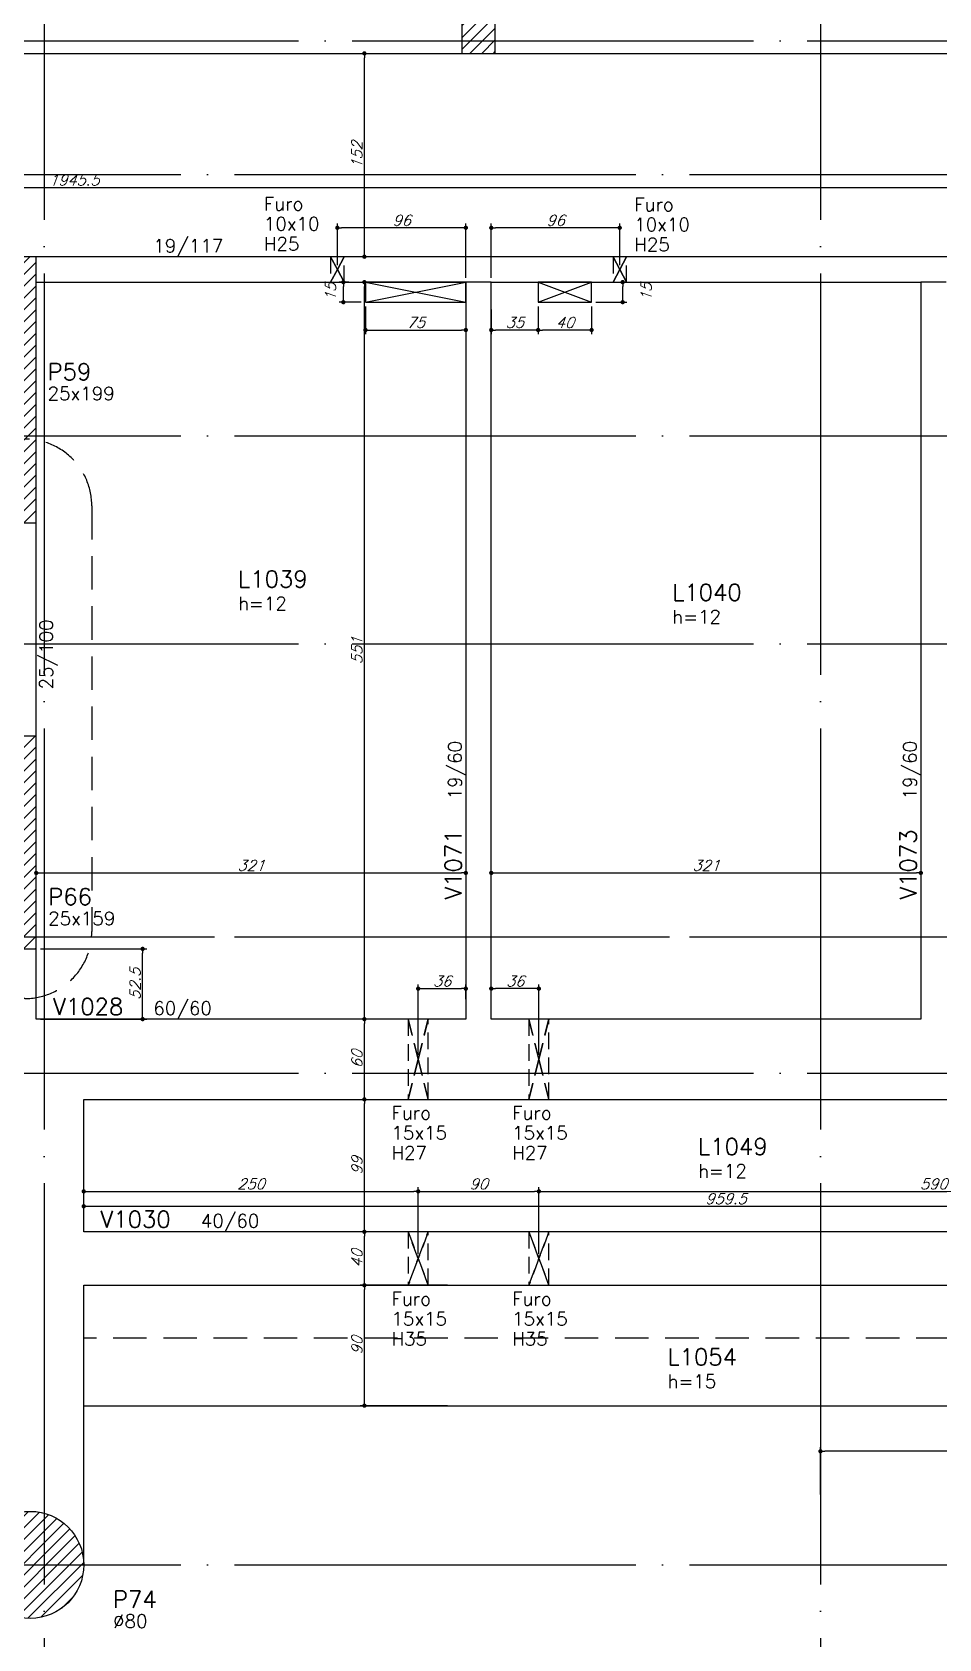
# Model space of a CAD drawing. Extents: x -4723 to 4922, y -2048 to 2452.
# Drawn here: x 2236 to 2914, y -540 to 661 of the extents above; entities that cross this region are included whole.
import ezdxf
from ezdxf.enums import TextEntityAlignment as Align

# ---------------------------------------------------------------- set-up
doc = ezdxf.new("R2010")
doc.units = 0
doc.header["$LTSCALE"] = 50
doc.header["$MEASUREMENT"] = 0
for name, pattern in [('DASHED', [0.75, 0.5, -0.25]), ('EIXO', [6.8, 6, -0.4, 0, -0.4]), ('HIDDEN', [0.375, 0.25, -0.125])]:
    doc.linetypes.add(name, pattern=pattern)
doc.layers.get('0').update_dxf_attribs({"linetype": 'CONTINUOUS'})
doc.layers.get('DEFPOINTS').update_dxf_attribs({"linetype": 'CONTINUOUS'})
for name, color, linetype in [('F-AUX-RED', 1, 'CONTINUOUS'), ('F-COTAS', 106, 'CONTINUOUS'), ('F-COTAS-FUROS', 50, 'CONTINUOUS'), ('F-EIXO', 12, 'EIXO'), ('F-FURO-PAREDE', 2, 'HIDDEN'), ('F-FURO-PAREDE-TEXTOS', 2, 'CONTINUOUS'), ('F-LAJES', 3, 'CONTINUOUS'), ('F-LAJES-DIM', 2, 'CONTINUOUS'), ('F-LAJES-NOME', 4, 'CONTINUOUS'), ('F-PILARES-DIM', 172, 'CONTINUOUS'), ('F-PILARES-HACH', 174, 'CONTINUOUS'), ('F-PILARES-NOME', 170, 'CONTINUOUS'), ('F-PILARES-S', 170, 'CONTINUOUS'), ('F-PILARES-V', 170, 'CONTINUOUS'), ('F-TEXTO', 6, 'CONTINUOUS'), ('F-VIGAS', 3, 'CONTINUOUS'), ('F-VIGAS-DIM', 2, 'CONTINUOUS'), ('F-VIGAS-NOME', 4, 'CONTINUOUS'), ('F-VÃO', 1, 'CONTINUOUS')]:
    doc.layers.add(name, color=color, linetype=linetype)
doc.styles.add('CP-TEXT-INCL', font='simplex.shx', dxfattribs={"oblique": 20})
doc.styles.add('MCP', font='simplex.shx')
doc.styles.add('ROMANS', font='simplex.shx')
doc.dimstyles.new('CP-COTAS-50', dxfattribs={"dimscale": 0.64, "dimtxt": 12.5, "dimasz": 5, "dimexe": 5, "dimexo": 5, "dimgap": 2.5, "dimtad": 1, "dimdec": 1, "dimdsep": 46, "dimtxsty": 'CP-TEXT-INCL', "dimblk1": 'DOT', "dimblk2": 'DOT', "dimsah": 1, "dimcen": 9, "dimclrd": 256, "dimclre": 256, "dimclrt": 256, "dimadec": 0, "dimazin": 0, "dimtfac": 1, "dimtdec": 1, "dimtmove": 2, "dimatfit": 3, "dimldrblk": 'DOT', "dimfxl": 0, "dimtolj": 1, "dimarcsym": 0})

# ---------------------------------------------------------------- blocks, each defined once
blk = doc.blocks.new('*U47')
at = {"layer": 'F-EIXO'}
blk.add_line((0, 0), (7197, 0), dxfattribs=at)
at = {"layer": 'F-TEXTO', "style": 'ROMANS'}
blk.add_attdef('EIXO', text='', height=17.5, dxfattribs=at).set_placement((-28.2072, 0), align=Align.MIDDLE_CENTER)
blk = doc.blocks.new('*U48')
at = {"layer": 'F-EIXO'}
blk.add_line((0, 0), (7285, 0), dxfattribs=at)
at = {"layer": 'F-TEXTO', "style": 'ROMANS'}
blk.add_attdef('EIXO', text='', height=17.5, dxfattribs=at).set_placement((-28.2072, 0), align=Align.MIDDLE_CENTER)
blk = doc.blocks.new('*U52')
at = {"layer": 'F-EIXO'}
blk.add_line((0, 0), (0, -2655), dxfattribs=at)
at = {"layer": 'F-TEXTO', "style": 'ROMANS'}
blk.add_attdef('EIXO', text='', height=17.5, rotation=360, dxfattribs=at).set_placement((0, 28.2), align=Align.MIDDLE_CENTER)
blk = doc.blocks.new('*U49')
at = {"layer": 'F-EIXO'}
blk.add_line((0, 0), (7285, 0), dxfattribs=at)
at = {"layer": 'F-TEXTO', "style": 'ROMANS'}
blk.add_attdef('EIXO', text='', height=17.5, dxfattribs=at).set_placement((-28.2072, 0), align=Align.MIDDLE_CENTER)
blk = doc.blocks.new('*U50')
at = {"layer": 'F-EIXO'}
blk.add_line((0, 0), (7197, 0), dxfattribs=at)
at = {"layer": 'F-TEXTO', "style": 'ROMANS'}
blk.add_attdef('EIXO', text='', height=17.5, dxfattribs=at).set_placement((-28.2072, 0), align=Align.MIDDLE_CENTER)
blk = doc.blocks.new('*U34')
at = {"layer": 'F-EIXO'}
blk.add_line((0, 0), (7285, 0), dxfattribs=at)
at = {"layer": 'F-TEXTO', "style": 'ROMANS'}
blk.add_attdef('EIXO', text='', height=17.5, dxfattribs=at).set_placement((-28.2072, 0), align=Align.MIDDLE_CENTER)
blk = doc.blocks.new('*U36')
at = {"layer": 'F-EIXO'}
blk.add_line((0, 0), (7285, 0), dxfattribs=at)
at = {"layer": 'F-TEXTO', "style": 'ROMANS'}
blk.add_attdef('EIXO', text='', height=17.5, dxfattribs=at).set_placement((-28.2072, 0), align=Align.MIDDLE_CENTER)
blk = doc.blocks.new('*U27')
at = {"layer": 'F-EIXO'}
blk.add_line((0, 0), (7285, 0), dxfattribs=at)
at = {"layer": 'F-TEXTO', "style": 'ROMANS'}
blk.add_attdef('EIXO', text='', height=17.5, dxfattribs=at).set_placement((-28.2072, 0), align=Align.MIDDLE_CENTER)
blk = doc.blocks.new('*U41')
at = {"layer": 'F-EIXO'}
blk.add_line((0, 0), (0, -2655), dxfattribs=at)
at = {"layer": 'F-TEXTO', "style": 'ROMANS'}
blk.add_attdef('EIXO', text='', height=17.5, rotation=360, dxfattribs=at).set_placement((0, 28.2), align=Align.MIDDLE_CENTER)
blk = doc.blocks.new('*U38')
at = {"layer": 'F-EIXO'}
blk.add_line((0, 0), (7197, 0), dxfattribs=at)
at = {"layer": 'F-TEXTO', "style": 'ROMANS'}
blk.add_attdef('EIXO', text='', height=17.5, dxfattribs=at).set_placement((-28.2072, 0), align=Align.MIDDLE_CENTER)
blk = doc.blocks.new('_DOT')
at = {"color": 0, "linetype": 'ByBlock'}
blk.add_line((-0.5, 0), (-1, 0), dxfattribs=at)
at = {"color": 0, "linetype": 'ByBlock', "const_width": 0.5}
blk.add_lwpolyline([(-0.25, 0, 1), (0.25, 0, 1)], format="xyb", close=True, dxfattribs=at)
blk = doc.blocks.new('*D119')
at = {"layer": 'DEFPOINTS', "color": 0, "linetype": 'Continuous', "transparency": 16777216}
for p in [(2825.5, -399.6), (2825.5, -435.2), (3250, -435.2)]:
    blk.add_point(p, dxfattribs=at)
at = {"layer": 'F-COTAS', "linetype": 'Continuous', "lineweight": -2, "transparency": 16777216}
for p, q in [((2825.5, -432), (2825.5, -396.4)), ((3246.8, -399.6), (2828.7, -399.6)), ((3250, -432), (3250, -396.4))]:
    blk.add_line(p, q, dxfattribs=at)
at = {"layer": 'F-COTAS', "linetype": 'Continuous', "lineweight": -2, "transparency": 16777216, "xscale": 3.2, "yscale": 3.2, "zscale": 3.2, "rotation": 180}
blk.add_blockref('_DOT', (2825.5, -399.6), dxfattribs=at)
at = {"layer": 'F-COTAS', "linetype": 'Continuous', "lineweight": -2, "transparency": 16777216, "xscale": 3.2, "yscale": 3.2, "zscale": 3.2}
blk.add_blockref('_DOT', (3250, -399.6), dxfattribs=at)
at = {"layer": 'F-COTAS', "linetype": 'Continuous', "transparency": 16777216, "insert": (3037.7, -394), "char_height": 8, "attachment_point": 5, "style": 'CP-TEXT-INCL'}
blk.add_mtext('\\A1;424.5', dxfattribs=at)
blk = doc.blocks.new('*D194')
at = {"layer": 'DEFPOINTS', "color": 0, "linetype": 'Continuous', "transparency": 16777216}
for p in [(2484.7, -235.5), (2484.7, -235.5), (2484.7, -275.5)]:
    blk.add_point(p, dxfattribs=at)
at = {"layer": 'F-COTAS', "linetype": 'Continuous', "lineweight": -2, "transparency": 16777216}
blk.add_line((2484.7, -272.3), (2484.7, -238.7), dxfattribs=at)
at = {"layer": 'F-COTAS', "linetype": 'Continuous', "lineweight": -2, "transparency": 16777216, "xscale": 3.2, "yscale": 3.2, "zscale": 3.2}
for p, rotation in [((2484.7, -235.5), 90), ((2484.7, -275.5), 270)]:
    blk.add_blockref('_DOT', p, dxfattribs=dict(at, rotation=rotation))
at = {"layer": 'F-COTAS', "linetype": 'Continuous', "transparency": 16777216, "insert": (2479.1, -255.5), "char_height": 8, "attachment_point": 5, "rotation": 90, "style": 'CP-TEXT-INCL'}
blk.add_mtext('\\A1;40', dxfattribs=at)
blk = doc.blocks.new('*D195')
at = {"layer": 'DEFPOINTS', "color": 0, "linetype": 'Continuous', "transparency": 16777216}
for p in [(2484.7, -136.5), (2484.7, -136.5), (2484.7, -235.5)]:
    blk.add_point(p, dxfattribs=at)
at = {"layer": 'F-COTAS', "linetype": 'Continuous', "lineweight": -2, "transparency": 16777216}
blk.add_line((2484.7, -232.3), (2484.7, -139.7), dxfattribs=at)
at = {"layer": 'F-COTAS', "linetype": 'Continuous', "lineweight": -2, "transparency": 16777216, "xscale": 3.2, "yscale": 3.2, "zscale": 3.2}
for p, rotation in [((2484.7, -136.5), 90), ((2484.7, -235.5), 270)]:
    blk.add_blockref('_DOT', p, dxfattribs=dict(at, rotation=rotation))
at = {"layer": 'F-COTAS', "linetype": 'Continuous', "transparency": 16777216, "insert": (2479.1, -186), "char_height": 8, "attachment_point": 5, "rotation": 90, "style": 'CP-TEXT-INCL'}
blk.add_mtext('\\A1;99', dxfattribs=at)
blk = doc.blocks.new('*D196')
at = {"layer": 'DEFPOINTS', "color": 0, "linetype": 'Continuous', "transparency": 16777216}
for p in [(2484.7, -76.5), (2484.7, -76.5), (2484.7, -136.5)]:
    blk.add_point(p, dxfattribs=at)
at = {"layer": 'F-COTAS', "linetype": 'Continuous', "lineweight": -2, "transparency": 16777216}
blk.add_line((2484.7, -133.3), (2484.7, -79.7), dxfattribs=at)
at = {"layer": 'F-COTAS', "linetype": 'Continuous', "lineweight": -2, "transparency": 16777216, "xscale": 3.2, "yscale": 3.2, "zscale": 3.2}
for p, rotation in [((2484.7, -76.5), 90), ((2484.7, -136.5), 270)]:
    blk.add_blockref('_DOT', p, dxfattribs=dict(at, rotation=rotation))
at = {"layer": 'F-COTAS', "linetype": 'Continuous', "transparency": 16777216, "insert": (2479.1, -106.5), "char_height": 8, "attachment_point": 5, "rotation": 90, "style": 'CP-TEXT-INCL'}
blk.add_mtext('\\A1;60', dxfattribs=at)
blk = doc.blocks.new('*D197')
at = {"layer": 'DEFPOINTS', "color": 0, "linetype": 'Continuous', "transparency": 16777216}
for p in [(2484.7, 474.5), (2484.7, 474.5), (2484.7, -76.5)]:
    blk.add_point(p, dxfattribs=at)
at = {"layer": 'F-COTAS', "linetype": 'Continuous', "lineweight": -2, "transparency": 16777216}
blk.add_line((2484.7, -73.3), (2484.7, 471.3), dxfattribs=at)
at = {"layer": 'F-COTAS', "linetype": 'Continuous', "lineweight": -2, "transparency": 16777216, "xscale": 3.2, "yscale": 3.2, "zscale": 3.2}
for p, rotation in [((2484.7, 474.5), 90), ((2484.7, -76.5), 270)]:
    blk.add_blockref('_DOT', p, dxfattribs=dict(at, rotation=rotation))
at = {"layer": 'F-COTAS', "linetype": 'Continuous', "transparency": 16777216, "insert": (2479.1, 199), "char_height": 8, "attachment_point": 5, "rotation": 90, "style": 'CP-TEXT-INCL'}
blk.add_mtext('\\A1;551', dxfattribs=at)
blk = doc.blocks.new('*D198')
at = {"layer": 'DEFPOINTS', "color": 0, "linetype": 'Continuous', "transparency": 16777216}
for p in [(2484.7, 645.5), (2484.7, 645.5), (2484.7, 493.5)]:
    blk.add_point(p, dxfattribs=at)
at = {"layer": 'F-COTAS', "linetype": 'Continuous', "lineweight": -2, "transparency": 16777216}
blk.add_line((2484.7, 496.7), (2484.7, 642.3), dxfattribs=at)
at = {"layer": 'F-COTAS', "linetype": 'Continuous', "lineweight": -2, "transparency": 16777216, "xscale": 3.2, "yscale": 3.2, "zscale": 3.2}
for p, rotation in [((2484.7, 645.5), 90), ((2484.7, 493.5), 270)]:
    blk.add_blockref('_DOT', p, dxfattribs=dict(at, rotation=rotation))
at = {"layer": 'F-COTAS', "linetype": 'Continuous', "transparency": 16777216, "insert": (2479.1, 569.5), "char_height": 8, "attachment_point": 5, "rotation": 90, "style": 'CP-TEXT-INCL'}
blk.add_mtext('\\A1;152', dxfattribs=at)
blk = doc.blocks.new('*D251')
at = {"layer": 'DEFPOINTS', "color": 0, "linetype": 'Continuous', "transparency": 16777216}
for p in [(1295, 545.2), (3240.5, 545.2), (3240.5, 545.2)]:
    blk.add_point(p, dxfattribs=at)
at = {"layer": 'F-COTAS', "linetype": 'Continuous', "lineweight": -2, "transparency": 16777216}
blk.add_line((1298.2, 545.2), (3237.3, 545.2), dxfattribs=at)
at = {"layer": 'F-COTAS', "linetype": 'Continuous', "lineweight": -2, "transparency": 16777216, "xscale": 3.2, "yscale": 3.2, "zscale": 3.2, "rotation": 180}
blk.add_blockref('_DOT', (1295, 545.2), dxfattribs=at)
at = {"layer": 'F-COTAS', "linetype": 'Continuous', "lineweight": -2, "transparency": 16777216, "xscale": 3.2, "yscale": 3.2, "zscale": 3.2}
blk.add_blockref('_DOT', (3240.5, 545.2), dxfattribs=at)
at = {"layer": 'F-COTAS', "linetype": 'Continuous', "transparency": 16777216, "insert": (2267.8, 550.8), "char_height": 8, "attachment_point": 5, "style": 'CP-TEXT-INCL'}
blk.add_mtext('\\A1;1945.5', dxfattribs=at)
blk = doc.blocks.new('*D254')
at = {"layer": 'DEFPOINTS', "color": 0, "linetype": 'Continuous', "transparency": 16777216}
for p in [(2239.5, 32.8), (2560.5, 32.8), (2560.5, 32.8)]:
    blk.add_point(p, dxfattribs=at)
at = {"layer": 'F-COTAS', "linetype": 'Continuous', "lineweight": -2, "transparency": 16777216}
blk.add_line((2242.7, 32.8), (2557.3, 32.8), dxfattribs=at)
at = {"layer": 'F-COTAS', "linetype": 'Continuous', "lineweight": -2, "transparency": 16777216, "xscale": 3.2, "yscale": 3.2, "zscale": 3.2, "rotation": 180}
blk.add_blockref('_DOT', (2239.5, 32.8), dxfattribs=at)
at = {"layer": 'F-COTAS', "linetype": 'Continuous', "lineweight": -2, "transparency": 16777216, "xscale": 3.2, "yscale": 3.2, "zscale": 3.2}
blk.add_blockref('_DOT', (2560.5, 32.8), dxfattribs=at)
at = {"layer": 'F-COTAS', "linetype": 'Continuous', "transparency": 16777216, "insert": (2400, 38.4), "char_height": 8, "attachment_point": 5, "style": 'CP-TEXT-INCL'}
blk.add_mtext('\\A1;321', dxfattribs=at)
blk = doc.blocks.new('*D255')
at = {"layer": 'DEFPOINTS', "color": 0, "linetype": 'Continuous', "transparency": 16777216}
for p in [(2579.5, 32.8), (2900.5, 32.8), (2900.5, 32.8)]:
    blk.add_point(p, dxfattribs=at)
at = {"layer": 'F-COTAS', "linetype": 'Continuous', "lineweight": -2, "transparency": 16777216}
blk.add_line((2582.7, 32.8), (2897.3, 32.8), dxfattribs=at)
at = {"layer": 'F-COTAS', "linetype": 'Continuous', "lineweight": -2, "transparency": 16777216, "xscale": 3.2, "yscale": 3.2, "zscale": 3.2, "rotation": 180}
blk.add_blockref('_DOT', (2579.5, 32.8), dxfattribs=at)
at = {"layer": 'F-COTAS', "linetype": 'Continuous', "lineweight": -2, "transparency": 16777216, "xscale": 3.2, "yscale": 3.2, "zscale": 3.2}
blk.add_blockref('_DOT', (2900.5, 32.8), dxfattribs=at)
at = {"layer": 'F-COTAS', "linetype": 'Continuous', "transparency": 16777216, "insert": (2740, 38.4), "char_height": 8, "attachment_point": 5, "style": 'CP-TEXT-INCL'}
blk.add_mtext('\\A1;321', dxfattribs=at)
blk = doc.blocks.new('*D257')
at = {"layer": 'DEFPOINTS', "color": 0, "linetype": 'Continuous', "transparency": 16777216}
for p in [(2275, -216.4), (3234.5, -216.4), (3234.5, -216.4)]:
    blk.add_point(p, dxfattribs=at)
at = {"layer": 'F-COTAS', "linetype": 'Continuous', "lineweight": -2, "transparency": 16777216}
blk.add_line((2278.2, -216.4), (3231.3, -216.4), dxfattribs=at)
at = {"layer": 'F-COTAS', "linetype": 'Continuous', "lineweight": -2, "transparency": 16777216, "xscale": 3.2, "yscale": 3.2, "zscale": 3.2, "rotation": 180}
blk.add_blockref('_DOT', (2275, -216.4), dxfattribs=at)
at = {"layer": 'F-COTAS', "linetype": 'Continuous', "lineweight": -2, "transparency": 16777216, "xscale": 3.2, "yscale": 3.2, "zscale": 3.2}
blk.add_blockref('_DOT', (3234.5, -216.4), dxfattribs=at)
at = {"layer": 'F-COTAS', "linetype": 'Continuous', "transparency": 16777216, "insert": (2754.8, -210.8), "char_height": 8, "attachment_point": 5, "style": 'CP-TEXT-INCL'}
blk.add_mtext('\\A1;959.5', dxfattribs=at)
blk = doc.blocks.new('*D287')
at = {"layer": 'DEFPOINTS', "color": 0, "linetype": 'Continuous', "transparency": 16777216}
for p in [(2484.7, -275.5), (2550.1, -275.5), (2550.1, -365.5)]:
    blk.add_point(p, dxfattribs=at)
at = {"layer": 'F-COTAS', "linetype": 'Continuous', "lineweight": -2, "transparency": 16777216}
for p, q in [((2546.9, -275.5), (2481.5, -275.5)), ((2484.7, -362.3), (2484.7, -278.7)), ((2546.9, -365.5), (2481.5, -365.5))]:
    blk.add_line(p, q, dxfattribs=at)
at = {"layer": 'F-COTAS', "linetype": 'Continuous', "lineweight": -2, "transparency": 16777216, "xscale": 3.2, "yscale": 3.2, "zscale": 3.2}
for p, rotation in [((2484.7, -275.5), 90), ((2484.7, -365.5), 270)]:
    blk.add_blockref('_DOT', p, dxfattribs=dict(at, rotation=rotation))
at = {"layer": 'F-COTAS', "linetype": 'Continuous', "transparency": 16777216, "insert": (2479.1, -320.5), "char_height": 8, "attachment_point": 5, "rotation": 90, "style": 'CP-TEXT-INCL'}
blk.add_mtext('\\A1;90', dxfattribs=at)
blk = doc.blocks.new('*D302')
at = {"layer": 'DEFPOINTS', "color": 0, "linetype": 'Continuous', "transparency": 16777216}
for p in [(2239.5, -24), (2319, -24), (2239.5, -76.5)]:
    blk.add_point(p, dxfattribs=at)
at = {"layer": 'F-COTAS', "linetype": 'Continuous', "lineweight": -2, "transparency": 16777216}
for p, q in [((2242.7, -24), (2322.2, -24)), ((2319, -73.3), (2319, -27.2)), ((2242.7, -76.5), (2322.2, -76.5))]:
    blk.add_line(p, q, dxfattribs=at)
at = {"layer": 'F-COTAS', "linetype": 'Continuous', "lineweight": -2, "transparency": 16777216, "xscale": 3.2, "yscale": 3.2, "zscale": 3.2}
for p, rotation in [((2319, -24), 90), ((2319, -76.5), 270)]:
    blk.add_blockref('_DOT', p, dxfattribs=dict(at, rotation=rotation))
at = {"layer": 'F-COTAS', "linetype": 'Continuous', "transparency": 16777216, "insert": (2313.4, -50.25), "char_height": 8, "attachment_point": 5, "rotation": 90, "style": 'CP-TEXT-INCL'}
blk.add_mtext('\\A1;52.5', dxfattribs=at)
blk = doc.blocks.new('*U323')
at = {"layer": 'F-VÃO'}
for p, q in [((0, 0), (40, 15)), ((0, 15), (40, 0))]:
    blk.add_line(p, q, dxfattribs=at)
at = {"layer": 'F-VÃO', "color": 3}
blk.add_lwpolyline([(0, 0), (40, 0), (40, 15), (0, 15)], close=True, dxfattribs=at)
blk = doc.blocks.new('*U326')
at = {"layer": 'F-VÃO'}
for p, q in [((0, 0), (75, 15)), ((0, 15), (75, 0))]:
    blk.add_line(p, q, dxfattribs=at)
at = {"layer": 'F-VÃO', "color": 3}
blk.add_lwpolyline([(0, 0), (75, 0), (75, 15), (0, 15)], close=True, dxfattribs=at)
blk = doc.blocks.new('*D433')
at = {"layer": 'DEFPOINTS', "color": 0, "linetype": 'Continuous', "transparency": 16777216}
for p in [(2614.5, 459.5), (2654.5, 459.5), (2614.5, 438.7)]:
    blk.add_point(p, dxfattribs=at)
at = {"layer": 'F-COTAS-FUROS', "linetype": 'Continuous', "lineweight": -2, "transparency": 16777216}
for p, q in [((2614.5, 456.3), (2614.5, 435.5)), ((2654.5, 456.3), (2654.5, 435.5)), ((2651.3, 438.7), (2617.7, 438.7))]:
    blk.add_line(p, q, dxfattribs=at)
at = {"layer": 'F-COTAS-FUROS', "linetype": 'Continuous', "lineweight": -2, "transparency": 16777216, "xscale": 3.2, "yscale": 3.2, "zscale": 3.2, "rotation": 180}
blk.add_blockref('_DOT', (2614.5, 438.7), dxfattribs=at)
at = {"layer": 'F-COTAS-FUROS', "linetype": 'Continuous', "lineweight": -2, "transparency": 16777216, "xscale": 3.2, "yscale": 3.2, "zscale": 3.2}
blk.add_blockref('_DOT', (2654.5, 438.7), dxfattribs=at)
at = {"layer": 'F-COTAS-FUROS', "linetype": 'Continuous', "transparency": 16777216, "insert": (2634.5, 444.3), "char_height": 8, "attachment_point": 5, "style": 'CP-TEXT-INCL'}
blk.add_mtext('\\A1;40', dxfattribs=at)
blk = doc.blocks.new('*D434')
at = {"layer": 'DEFPOINTS', "color": 0, "linetype": 'Continuous', "transparency": 16777216}
for p in [(2579.5, 457.2), (2614.5, 459.5), (2579.5, 438.7)]:
    blk.add_point(p, dxfattribs=at)
at = {"layer": 'F-COTAS-FUROS', "linetype": 'Continuous', "lineweight": -2, "transparency": 16777216}
for p, q in [((2579.5, 454), (2579.5, 435.5)), ((2614.5, 456.3), (2614.5, 435.5)), ((2611.3, 438.7), (2582.7, 438.7))]:
    blk.add_line(p, q, dxfattribs=at)
at = {"layer": 'F-COTAS-FUROS', "linetype": 'Continuous', "lineweight": -2, "transparency": 16777216, "xscale": 3.2, "yscale": 3.2, "zscale": 3.2, "rotation": 180}
blk.add_blockref('_DOT', (2579.5, 438.7), dxfattribs=at)
at = {"layer": 'F-COTAS-FUROS', "linetype": 'Continuous', "lineweight": -2, "transparency": 16777216, "xscale": 3.2, "yscale": 3.2, "zscale": 3.2}
blk.add_blockref('_DOT', (2614.5, 438.7), dxfattribs=at)
at = {"layer": 'F-COTAS-FUROS', "linetype": 'Continuous', "transparency": 16777216, "insert": (2597, 444.3), "char_height": 8, "attachment_point": 5, "style": 'CP-TEXT-INCL'}
blk.add_mtext('\\A1;35', dxfattribs=at)
blk = doc.blocks.new('*D435')
at = {"layer": 'DEFPOINTS', "color": 0, "linetype": 'Continuous', "transparency": 16777216}
for p in [(2661.7, 474.5), (2677.7, 474.5), (2654.5, 459.5)]:
    blk.add_point(p, dxfattribs=at)
at = {"layer": 'F-COTAS-FUROS', "linetype": 'Continuous', "lineweight": -2, "transparency": 16777216}
for p, q in [((2664.9, 474.5), (2680.9, 474.5)), ((2677.7, 462.7), (2677.7, 471.3)), ((2657.7, 459.5), (2680.9, 459.5))]:
    blk.add_line(p, q, dxfattribs=at)
at = {"layer": 'F-COTAS-FUROS', "linetype": 'Continuous', "lineweight": -2, "transparency": 16777216, "xscale": 3.2, "yscale": 3.2, "zscale": 3.2}
for p, rotation in [((2677.7, 474.5), 90), ((2677.7, 459.5), 270)]:
    blk.add_blockref('_DOT', p, dxfattribs=dict(at, rotation=rotation))
at = {"layer": 'F-COTAS-FUROS', "linetype": 'Continuous', "transparency": 16777216, "insert": (2695.3, 467), "char_height": 8, "attachment_point": 5, "rotation": 90, "style": 'CP-TEXT-INCL'}
blk.add_mtext('\\A1;15', dxfattribs=at)
blk = doc.blocks.new('*D436')
at = {"layer": 'DEFPOINTS', "color": 0, "linetype": 'Continuous', "transparency": 16777216}
for p in [(2485.5, 459.5), (2560.5, 451.5), (2560.5, 438.7)]:
    blk.add_point(p, dxfattribs=at)
at = {"layer": 'F-COTAS-FUROS', "linetype": 'Continuous', "lineweight": -2, "transparency": 16777216}
for p, q in [((2485.5, 456.3), (2485.5, 435.5)), ((2560.5, 448.3), (2560.5, 435.5)), ((2488.7, 438.7), (2557.3, 438.7))]:
    blk.add_line(p, q, dxfattribs=at)
at = {"layer": 'F-COTAS-FUROS', "linetype": 'Continuous', "lineweight": -2, "transparency": 16777216, "xscale": 3.2, "yscale": 3.2, "zscale": 3.2, "rotation": 180}
blk.add_blockref('_DOT', (2485.5, 438.7), dxfattribs=at)
at = {"layer": 'F-COTAS-FUROS', "linetype": 'Continuous', "lineweight": -2, "transparency": 16777216, "xscale": 3.2, "yscale": 3.2, "zscale": 3.2}
blk.add_blockref('_DOT', (2560.5, 438.7), dxfattribs=at)
at = {"layer": 'F-COTAS-FUROS', "linetype": 'Continuous', "transparency": 16777216, "insert": (2523, 444.3), "char_height": 8, "attachment_point": 5, "style": 'CP-TEXT-INCL'}
blk.add_mtext('\\A1;75', dxfattribs=at)
blk = doc.blocks.new('*D437')
at = {"layer": 'DEFPOINTS', "color": 0, "linetype": 'Continuous', "transparency": 16777216}
for p in [(2469, 474.5), (2476.3, 474.5), (2485.5, 459.5)]:
    blk.add_point(p, dxfattribs=at)
at = {"layer": 'F-COTAS-FUROS', "linetype": 'Continuous', "lineweight": -2, "transparency": 16777216}
for p, q in [((2473.1, 474.5), (2465.8, 474.5)), ((2469, 462.7), (2469, 471.3)), ((2482.3, 459.5), (2465.8, 459.5))]:
    blk.add_line(p, q, dxfattribs=at)
at = {"layer": 'F-COTAS-FUROS', "linetype": 'Continuous', "lineweight": -2, "transparency": 16777216, "xscale": 3.2, "yscale": 3.2, "zscale": 3.2}
for p, rotation in [((2469, 474.5), 90), ((2469, 459.5), 270)]:
    blk.add_blockref('_DOT', p, dxfattribs=dict(at, rotation=rotation))
at = {"layer": 'F-COTAS-FUROS', "linetype": 'Continuous', "transparency": 16777216, "insert": (2459.4, 467), "char_height": 8, "attachment_point": 5, "rotation": 90, "style": 'CP-TEXT-INCL'}
blk.add_mtext('\\A1;15', dxfattribs=at)
blk = doc.blocks.new('*D524')
at = {"layer": 'DEFPOINTS', "color": 0, "linetype": 'Continuous', "transparency": 16777216}
for p in [(2560.5, -53.7), (2560.5, -64.9), (2524.9, -106.5)]:
    blk.add_point(p, dxfattribs=at)
at = {"layer": 'F-COTAS-FUROS', "linetype": 'Continuous', "lineweight": -2, "transparency": 16777216}
for p, q in [((2524.9, -103.3), (2524.9, -50.5)), ((2528.1, -53.7), (2557.3, -53.7)), ((2560.5, -61.7), (2560.5, -50.5))]:
    blk.add_line(p, q, dxfattribs=at)
at = {"layer": 'F-COTAS-FUROS', "linetype": 'Continuous', "lineweight": -2, "transparency": 16777216, "xscale": 3.2, "yscale": 3.2, "zscale": 3.2, "rotation": 180}
blk.add_blockref('_DOT', (2524.9, -53.7), dxfattribs=at)
at = {"layer": 'F-COTAS-FUROS', "linetype": 'Continuous', "lineweight": -2, "transparency": 16777216, "xscale": 3.2, "yscale": 3.2, "zscale": 3.2}
blk.add_blockref('_DOT', (2560.5, -53.7), dxfattribs=at)
at = {"layer": 'F-COTAS-FUROS', "linetype": 'Continuous', "transparency": 16777216, "insert": (2542.7, -48.1), "char_height": 8, "attachment_point": 5, "style": 'CP-TEXT-INCL'}
blk.add_mtext('\\A1;36', dxfattribs=at)
blk = doc.blocks.new('*D525')
at = {"layer": 'DEFPOINTS', "color": 0, "linetype": 'Continuous', "transparency": 16777216}
for p in [(2579.5, -53.7), (2579.5, -67.7), (2615.1, -106.5)]:
    blk.add_point(p, dxfattribs=at)
at = {"layer": 'F-COTAS-FUROS', "linetype": 'Continuous', "lineweight": -2, "transparency": 16777216}
for p, q in [((2579.5, -64.5), (2579.5, -50.5)), ((2611.9, -53.7), (2582.7, -53.7)), ((2615.1, -103.3), (2615.1, -50.5))]:
    blk.add_line(p, q, dxfattribs=at)
at = {"layer": 'F-COTAS-FUROS', "linetype": 'Continuous', "lineweight": -2, "transparency": 16777216, "xscale": 3.2, "yscale": 3.2, "zscale": 3.2, "rotation": 180}
blk.add_blockref('_DOT', (2579.5, -53.7), dxfattribs=at)
at = {"layer": 'F-COTAS-FUROS', "linetype": 'Continuous', "lineweight": -2, "transparency": 16777216, "xscale": 3.2, "yscale": 3.2, "zscale": 3.2}
blk.add_blockref('_DOT', (2615.1, -53.7), dxfattribs=at)
at = {"layer": 'F-COTAS-FUROS', "linetype": 'Continuous', "transparency": 16777216, "insert": (2597.3, -48.1), "char_height": 8, "attachment_point": 5, "style": 'CP-TEXT-INCL'}
blk.add_mtext('\\A1;36', dxfattribs=at)
blk = doc.blocks.new('*D527')
at = {"layer": 'DEFPOINTS', "color": 0, "linetype": 'Continuous', "transparency": 16777216}
for p in [(2275, -210.6), (2524.9, -205.3), (2524.9, -255.5)]:
    blk.add_point(p, dxfattribs=at)
at = {"layer": 'F-COTAS-FUROS', "linetype": 'Continuous', "lineweight": -2, "transparency": 16777216}
for p, q in [((2275, -207.4), (2275, -202.1)), ((2524.9, -252.3), (2524.9, -202.1)), ((2278.2, -205.3), (2521.7, -205.3))]:
    blk.add_line(p, q, dxfattribs=at)
at = {"layer": 'F-COTAS-FUROS', "linetype": 'Continuous', "lineweight": -2, "transparency": 16777216, "xscale": 3.2, "yscale": 3.2, "zscale": 3.2, "rotation": 180}
blk.add_blockref('_DOT', (2275, -205.3), dxfattribs=at)
at = {"layer": 'F-COTAS-FUROS', "linetype": 'Continuous', "lineweight": -2, "transparency": 16777216, "xscale": 3.2, "yscale": 3.2, "zscale": 3.2}
blk.add_blockref('_DOT', (2524.9, -205.3), dxfattribs=at)
at = {"layer": 'F-COTAS-FUROS', "linetype": 'Continuous', "transparency": 16777216, "insert": (2399.9, -199.7), "char_height": 8, "attachment_point": 5, "style": 'CP-TEXT-INCL'}
blk.add_mtext('\\A1;250', dxfattribs=at)
blk = doc.blocks.new('*D528')
at = {"layer": 'DEFPOINTS', "color": 0, "linetype": 'Continuous', "transparency": 16777216}
for p in [(2615.1, -205.3), (2524.9, -255.5), (2615.1, -255.5)]:
    blk.add_point(p, dxfattribs=at)
at = {"layer": 'F-COTAS-FUROS', "linetype": 'Continuous', "lineweight": -2, "transparency": 16777216}
for p, q in [((2524.9, -252.3), (2524.9, -202.1)), ((2615.1, -252.3), (2615.1, -202.1)), ((2528.1, -205.3), (2611.9, -205.3))]:
    blk.add_line(p, q, dxfattribs=at)
at = {"layer": 'F-COTAS-FUROS', "linetype": 'Continuous', "lineweight": -2, "transparency": 16777216, "xscale": 3.2, "yscale": 3.2, "zscale": 3.2, "rotation": 180}
blk.add_blockref('_DOT', (2524.9, -205.3), dxfattribs=at)
at = {"layer": 'F-COTAS-FUROS', "linetype": 'Continuous', "lineweight": -2, "transparency": 16777216, "xscale": 3.2, "yscale": 3.2, "zscale": 3.2}
blk.add_blockref('_DOT', (2615.1, -205.3), dxfattribs=at)
at = {"layer": 'F-COTAS-FUROS', "linetype": 'Continuous', "transparency": 16777216, "insert": (2570, -199.7), "char_height": 8, "attachment_point": 5, "style": 'CP-TEXT-INCL'}
blk.add_mtext('\\A1;90', dxfattribs=at)
blk = doc.blocks.new('*D529')
at = {"layer": 'DEFPOINTS', "color": 0, "linetype": 'Continuous', "transparency": 16777216}
for p in [(3204.9, -205.3), (2615.1, -255.5), (3204.9, -255.5)]:
    blk.add_point(p, dxfattribs=at)
at = {"layer": 'F-COTAS-FUROS', "linetype": 'Continuous', "lineweight": -2, "transparency": 16777216}
for p, q in [((2615.1, -252.3), (2615.1, -202.1)), ((3204.9, -252.3), (3204.9, -202.1)), ((2618.3, -205.3), (3201.7, -205.3))]:
    blk.add_line(p, q, dxfattribs=at)
at = {"layer": 'F-COTAS-FUROS', "linetype": 'Continuous', "lineweight": -2, "transparency": 16777216, "xscale": 3.2, "yscale": 3.2, "zscale": 3.2, "rotation": 180}
blk.add_blockref('_DOT', (2615.1, -205.3), dxfattribs=at)
at = {"layer": 'F-COTAS-FUROS', "linetype": 'Continuous', "lineweight": -2, "transparency": 16777216, "xscale": 3.2, "yscale": 3.2, "zscale": 3.2}
blk.add_blockref('_DOT', (3204.9, -205.3), dxfattribs=at)
at = {"layer": 'F-COTAS-FUROS', "linetype": 'Continuous', "transparency": 16777216, "insert": (2910, -199.7), "char_height": 8, "attachment_point": 5, "style": 'CP-TEXT-INCL'}
blk.add_mtext('\\A1;590', dxfattribs=at)
blk = doc.blocks.new('*D553')
at = {"layer": 'DEFPOINTS', "color": 0, "linetype": 'Continuous', "transparency": 16777216}
for p in [(2464.5, 515.1), (2464.5, 484), (2560.5, 474.5)]:
    blk.add_point(p, dxfattribs=at)
at = {"layer": 'F-COTAS-FUROS', "linetype": 'Continuous', "lineweight": -2, "transparency": 16777216}
for p, q in [((2464.5, 487.2), (2464.5, 518.3)), ((2560.5, 477.7), (2560.5, 518.3)), ((2557.3, 515.1), (2467.7, 515.1))]:
    blk.add_line(p, q, dxfattribs=at)
at = {"layer": 'F-COTAS-FUROS', "linetype": 'Continuous', "lineweight": -2, "transparency": 16777216, "xscale": 3.2, "yscale": 3.2, "zscale": 3.2, "rotation": 180}
blk.add_blockref('_DOT', (2464.5, 515.1), dxfattribs=at)
at = {"layer": 'F-COTAS-FUROS', "linetype": 'Continuous', "lineweight": -2, "transparency": 16777216, "xscale": 3.2, "yscale": 3.2, "zscale": 3.2}
blk.add_blockref('_DOT', (2560.5, 515.1), dxfattribs=at)
at = {"layer": 'F-COTAS-FUROS', "linetype": 'Continuous', "transparency": 16777216, "insert": (2512.5, 520.7), "char_height": 8, "attachment_point": 5, "style": 'CP-TEXT-INCL'}
blk.add_mtext('\\A1;96', dxfattribs=at)
blk = doc.blocks.new('*D554')
at = {"layer": 'DEFPOINTS', "color": 0, "linetype": 'Continuous', "transparency": 16777216}
for p in [(2579.5, 515.1), (2675.5, 484), (2579.5, 474.5)]:
    blk.add_point(p, dxfattribs=at)
at = {"layer": 'F-COTAS-FUROS', "linetype": 'Continuous', "lineweight": -2, "transparency": 16777216}
for p, q in [((2579.5, 477.7), (2579.5, 518.3)), ((2675.5, 487.2), (2675.5, 518.3)), ((2672.3, 515.1), (2582.7, 515.1))]:
    blk.add_line(p, q, dxfattribs=at)
at = {"layer": 'F-COTAS-FUROS', "linetype": 'Continuous', "lineweight": -2, "transparency": 16777216, "xscale": 3.2, "yscale": 3.2, "zscale": 3.2, "rotation": 180}
blk.add_blockref('_DOT', (2579.5, 515.1), dxfattribs=at)
at = {"layer": 'F-COTAS-FUROS', "linetype": 'Continuous', "lineweight": -2, "transparency": 16777216, "xscale": 3.2, "yscale": 3.2, "zscale": 3.2}
blk.add_blockref('_DOT', (2675.5, 515.1), dxfattribs=at)
at = {"layer": 'F-COTAS-FUROS', "linetype": 'Continuous', "transparency": 16777216, "insert": (2627.5, 520.7), "char_height": 8, "attachment_point": 5, "style": 'CP-TEXT-INCL'}
blk.add_mtext('\\A1;96', dxfattribs=at)

msp = doc.modelspace()

# ---------------------------------------------------------------- hatches: boundary and pattern name
at = {"layer": 'F-PILARES-HACH', "linetype": 'Continuous'}
h = msp.add_hatch(dxfattribs=at)
h.set_pattern_fill('ANSI31', color=256, scale=50, style=0)
h.paths.add_polyline_path([(2557.5, 645.5), (2582.5, 645.5), (2582.5, 913.5), (2557.5, 913.5)], flags=16)
h = msp.add_hatch(dxfattribs=at)
h.set_pattern_fill('ANSI31', color=256, scale=50, style=0)
h.paths.add_polyline_path([(2214.5, 294.5), (2239.5, 294.5), (2239.5, 493.5), (2214.5, 493.5)], flags=16)
h = msp.add_hatch(dxfattribs=at)
h.set_pattern_fill('ANSI31', color=256, scale=50, style=0)
h.paths.add_polyline_path([(2214.5, -24), (2239.5, -24), (2239.5, 135), (2214.5, 135)], flags=16)
h = msp.add_hatch(dxfattribs=at)
h.set_pattern_fill('ANSI31', color=256, scale=50)
edge = h.paths.add_edge_path()
edge.add_arc((2235, -484.5), 40, 0, 360)

# ---------------------------------------------------------------- linework, layer by layer
at = {"layer": 'F-AUX-RED', "color": 4, "linetype": 'DASHED'}
msp.add_lwpolyline([(1509.83478, 357.17591), (2231.02045, 357.17591, -0.4142135624), (2281.02045, 307.17591), (2281.02045, -11.11274, -0.4142135624), (2231.02045, -61.11274), (1509.83478, -61.11274, -0.4142135624), (1459.83478, -11.11274), (1459.83478, 307.17591, -0.4142135624)], format="xyb", close=True, dxfattribs=at)
at = {"layer": 'F-AUX-RED', "linetype": 'DASHED'}
msp.add_lwpolyline([(2275, -275.5), (3259.5, -275.5), (3259.5, -315), (3259.5, -315), (2275, -315)], close=True, dxfattribs=at)
at = {"layer": 'F-EIXO'}
msp.add_line((-3709.08918, -15), (3550.57229, -15), dxfattribs=at)
at = {"layer": 'F-FURO-PAREDE'}
for points in [[(2464.49366, 484), (2459.49366, 474.5), (2469.49366, 474.5), (2464.49366, 484), (2469.49366, 474.5), (2469.49366, 493.5), (2464.49366, 484), (2469.49366, 493.5), (2459.49366, 493.5), (2464.49366, 484), (2459.49366, 493.5), (2459.49366, 474.5), (2464.49366, 484)], [(2675.50634, 484), (2670.50634, 474.5), (2680.50634, 474.5), (2675.50634, 484), (2680.50634, 474.5), (2680.50634, 493.5), (2675.50634, 484), (2680.50634, 493.5), (2670.50634, 493.5), (2675.50634, 484), (2670.50634, 493.5), (2670.50634, 474.5), (2675.50634, 484)], [(2524.9, -106.5), (2517.4, -136.5), (2532.4, -136.5), (2524.9, -106.5), (2532.4, -136.5), (2532.4, -76.5), (2524.9, -106.5), (2532.4, -76.5), (2517.4, -76.5), (2524.9, -106.5), (2517.4, -76.5), (2517.4, -136.5), (2524.9, -106.5)], [(2615.1, -106.5), (2607.6, -136.5), (2622.6, -136.5), (2615.1, -106.5), (2622.6, -136.5), (2622.6, -76.5), (2615.1, -106.5), (2622.6, -76.5), (2607.6, -76.5), (2615.1, -106.5), (2607.6, -76.5), (2607.6, -136.5), (2615.1, -106.5)], [(2524.9, -255.5), (2517.4, -275.5), (2532.4, -275.5), (2524.9, -255.5), (2532.4, -275.5), (2532.4, -235.5), (2524.9, -255.5), (2532.4, -235.5), (2517.4, -235.5), (2524.9, -255.5), (2517.4, -235.5), (2517.4, -275.5), (2524.9, -255.5)], [(2615.1, -255.5), (2607.6, -275.5), (2622.6, -275.5), (2615.1, -255.5), (2622.6, -275.5), (2622.6, -235.5), (2615.1, -255.5), (2622.6, -235.5), (2607.6, -235.5), (2615.1, -255.5), (2607.6, -235.5), (2607.6, -275.5), (2615.1, -255.5)]]:
    msp.add_lwpolyline(points, dxfattribs=at)
at = {"layer": 'F-LAJES', "linetype": 'Continuous'}
msp.add_line((2275, -365.5), (3259.5, -365.5), dxfattribs=at)
at = {"layer": 'F-PILARES-S', "linetype": 'Continuous'}
for points in [[(2557.5, 645.5), (2582.5, 645.5), (2582.5, 913.5), (2557.5, 913.5), (2557.5, 645.5)], [(2214.5, 294.5), (2239.5, 294.5), (2239.5, 493.5), (2214.5, 493.5), (2214.5, 294.5)], [(2214.5, -24), (2239.5, -24), (2239.5, 135), (2214.5, 135), (2214.5, -24)]]:
    msp.add_lwpolyline(points, dxfattribs=at)
msp.add_circle((2235, -484.5), 40, dxfattribs=at)
at = {"layer": 'F-PILARES-V', "linetype": 'Continuous'}
msp.add_lwpolyline([(2557.5, 645.5), (2582.5, 645.5), (2582.5, 943.5), (2557.5, 943.5), (2557.5, 645.5)], dxfattribs=at)
at = {"layer": 'F-VIGAS'}
for points in [[(2070, 645.5), (2557.5, 645.5)], [(2582.5, 645.5), (3240.5, 645.5)], [(2570, 493.5), (2239.5, 493.5)], [(2910, 493.5), (2570, 493.5)], [(3234.5, 493.5), (2910, 493.5)], [(2239.5, 474.5), (2560.5, 474.5)], [(2560.5, 474.5), (2560.5, -76.5)], [(2579.5, 474.5), (2560.5, 474.5)], [(2579.5, -76.5), (2579.5, 474.5)], [(2579.5, 474.5), (2900.5, 474.5)], [(2900.5, 474.5), (2900.5, -76.5)], [(2919.5, 474.5), (2900.5, 474.5)], [(2239.5, 265), (2239.5, 294.5)], [(2239.5, 135), (2239.5, 265)], [(2239.5, -76.5), (2239.5, -24)], [(2560.5, -76.5), (2239.5, -76.5)], [(2900.5, -76.5), (2579.5, -76.5)], [(2275, -235.5), (2275, -136.5)], [(2275, -136.5), (2570, -136.5)], [(2570, -136.5), (2910, -136.5)], [(2910, -136.5), (3234.5, -136.5)], [(3234.5, -235.5), (2275, -235.5)], [(2275, -484.5), (2275, -275.5)], [(2275, -275.5), (3234.5, -275.5)]]:
    msp.add_lwpolyline(points, dxfattribs=at)

# ---------------------------------------------------------------- block references
at = {"layer": 'F-EIXO', "linetype": 'Continuous'}
for name, p in [('*U41', (2245.5, 1841.3568)), ('*U52', (2825.5, 1841.3568)), ('*U47', (-3646.3202, 655)), ('*U48', (-3734.2742, 555)), ('*U36', (-3734.2742, 359.5)), ('*U38', (-3646.3202, 204)), ('*U34', (-3734.2742, -15)), ('*U27', (-3734.2742, -15)), ('*U50', (-3646.3202, -117)), ('*U49', (-3734.2742, -484.5))]:
    msp.add_blockref(name, p, dxfattribs=at)
at = {"layer": 'F-VÃO', "linetype": 'Continuous'}
for name, p in [('*U326', (2485.5, 459.5)), ('*U323', (2614.5, 459.5))]:
    msp.add_blockref(name, p, dxfattribs=at)

# ---------------------------------------------------------------- texts
at = {"layer": 'F-FURO-PAREDE-TEXTOS', "linetype": 'Continuous', "style": 'MCP'}
for s, p in [('Furo', (2409.58847, 528.05993)), ('Furo', (2686.35547, 527.56382)), ('10x10', (2409.58847, 513.05993)), ('10x10', (2686.35547, 512.56382)), ('H25', (2409.58847, 498.05993)), ('H25', (2686.35547, 497.56382)), ('Furo', (2504.9, -151.5)), ('Furo', (2595.1, -151.5)), ('15x15', (2504.9, -166.5)), ('15x15', (2595.1, -166.5)), ('H27', (2504.9, -181.5)), ('H27', (2595.1, -181.5)), ('Furo', (2504.9, -290.5)), ('Furo', (2595.1, -290.5)), ('15x15', (2504.9, -305.5)), ('15x15', (2595.1, -305.5)), ('H35', (2504.9, -320.5)), ('H35', (2595.1, -320.5))]:
    msp.add_text(s, height=10, dxfattribs=at).set_placement(p)
at = {"layer": 'F-LAJES-DIM', "linetype": 'Continuous', "style": 'MCP'}
for s, p in [('h=12', (2390.34866, 229.22522)), ('h=12', (2714.74279, 219.28211)), ('h=12', (2734.05729, -195.06216)), ('h=15', (2711.18553, -352.29443))]:
    msp.add_text(s, height=10, dxfattribs=at).set_placement(p)
at = {"layer": 'F-LAJES-NOME', "linetype": 'Continuous', "style": 'MCP'}
for s, p in [('L1039', (2390.34866, 246.22522)), ('L1040', (2714.74279, 236.28211)), ('L1049', (2734.05729, -178.06216)), ('L1054', (2711.18553, -335.29443))]:
    msp.add_text(s, height=12.5, dxfattribs=at).set_placement(p)
at = {"layer": 'F-PILARES-DIM', "linetype": 'Continuous', "style": 'MCP'}
for s, p in [('25x199', (2247.98821, 386.25248)), ('25x159', (2248.43771, -6.22771)), ('%%c80', (2296.89083, -531.52016))]:
    msp.add_text(s, height=10, dxfattribs=at).set_placement(p)
at = {"layer": 'F-PILARES-NOME', "linetype": 'Continuous', "style": 'MCP'}
for s, p in [('P59', (2247.98821, 401.25248)), ('P66', (2248.43771, 8.77229)), ('P74', (2296.89083, -516.52016))]:
    msp.add_text(s, height=12.5, dxfattribs=at).set_placement(p)
at = {"layer": 'F-VIGAS-DIM', "linetype": 'Continuous', "style": 'MCP'}
for s, p in [('19/117', (2327, 496.625)), ('60/60', (2327, -73.375)), ('40/60', (2362.5, -232.375))]:
    msp.add_text(s, height=10, dxfattribs=at).set_placement(p)
for s, p in [('25/100', (2252, 170)), ('19/60', (2557.375, 87.77028)), ('19/60', (2897.375, 87.77028))]:
    msp.add_text(s, height=10, rotation=90, dxfattribs=at).set_placement(p)
at = {"layer": 'F-VIGAS-NOME', "linetype": 'Continuous', "style": 'MCP'}
for s, p in [('V1071', (2557.375, 12.77028)), ('V1073', (2897.375, 12.77028))]:
    msp.add_text(s, height=12.5, rotation=90, dxfattribs=at).set_placement(p)
for s, p in [('V1028', (2252, -73.375)), ('V1030', (2287.5, -232.375))]:
    msp.add_text(s, height=12.5, dxfattribs=at).set_placement(p)

# ---------------------------------------------------------------- dimensions: what is measured, and where the dimension line sits
at = {"layer": 'F-COTAS', "linetype": 'Continuous'}
for base, p1, p2, angle, picture, middle in [((2484.71353, 645.5), (2484.71353, 493.5), (2484.71353, 645.5), 270, '*D198', (2479.11353, 569.5)), ((3240.5, 545.15693), (1295, 545.15693), (3240.5, 545.15693), 180, '*D251', (2267.75, 550.75693)), ((2484.71353, 474.5), (2484.71353, -76.5), (2484.71353, 474.5), 270, '*D197', (2479.11353, 199)), ((2560.5, 32.81575), (2239.5, 32.81575), (2560.5, 32.81575), 180, '*D254', (2400, 38.41575)), ((2900.5, 32.81575), (2579.5, 32.81575), (2900.5, 32.81575), 180, '*D255', (2740, 38.41575)), ((2319, -24), (2239.5, -76.5), (2239.5, -24), 90, '*D302', (2313.4, -50.25)), ((2484.71353, -76.5), (2484.71353, -136.5), (2484.71353, -76.5), 270, '*D196', (2479.11353, -106.5)), ((2484.71353, -136.5), (2484.71353, -235.5), (2484.71353, -136.5), 270, '*D195', (2479.11353, -186)), ((3234.5, -216.42952), (2275, -216.42952), (3234.5, -216.42952), 180, '*D257', (2754.75, -210.82952)), ((2484.71353, -235.5), (2484.71353, -275.5), (2484.71353, -235.5), 270, '*D194', (2479.11353, -255.5)), ((2484.71353, -275.5), (2550.1285, -365.5), (2550.1285, -275.5), 90, '*D287', (2479.11353, -320.5))]:
    dim = msp.add_linear_dim(base=base, p1=p1, p2=p2, angle=angle, dimstyle='CP-COTAS-50', dxfattribs=at)
    dim.commit()
    dim.dimension.update_dxf_attribs({"geometry": picture, "text_midpoint": middle})
dim = msp.add_linear_dim(base=(2825.5, -399.61412), p1=(3250, -435.223), p2=(2825.5, -435.223), dimstyle='CP-COTAS-50', dxfattribs=at)
dim.commit()
dim.dimension.update_dxf_attribs({"geometry": '*D119', "text_midpoint": (3037.75, -394.01412)})
at = {"layer": 'F-COTAS-FUROS', "linetype": 'Continuous'}
for base, p1, p2, override, picture, middle in [((2464.49366, 515.13042), (2560.5, 474.5), (2464.49366, 484), {"dimfxl": 7.5}, '*D553', (2512.49683, 520.73042)), ((2579.5, 515.13042), (2675.50634, 484), (2579.5, 474.5), {"dimfxl": 7.5}, '*D554', (2627.50317, 520.73042)), ((2560.5, 438.65799), (2485.5, 459.5), (2560.5, 451.50447), {"dimdec": 0, "dimfxl": 7.5}, '*D436', (2523, 444.25799)), ((2579.5, 438.65799), (2614.5, 459.5), (2579.5, 457.23259), {"dimdec": 0, "dimfxl": 7.5}, '*D434', (2597, 444.25799)), ((2614.5, 438.65799), (2654.5, 459.5), (2614.5, 459.5), {"dimdec": 0, "dimfxl": 7.5}, '*D433', (2634.5, 444.25799)), ((2560.5, -53.70009), (2524.9, -106.5), (2560.5, -64.89575), {"dimdec": 0, "dimfxl": 7.5}, '*D524', (2542.7, -48.10009)), ((2579.5, -53.70009), (2615.1, -106.5), (2579.5, -67.69468), {"dimdec": 0, "dimfxl": 7.5}, '*D525', (2597.3, -48.10009)), ((2524.9, -205.2973), (2275, -210.56778), (2524.9, -255.5), {"dimdec": 0, "dimfxl": 7.5}, '*D527', (2399.95, -199.6973)), ((2615.1, -205.2973), (2524.9, -255.5), (2615.1, -255.5), {"dimdec": 0, "dimfxl": 7.5}, '*D528', (2570, -199.6973)), ((3204.9, -205.2973), (2615.1, -255.5), (3204.9, -255.5), {"dimdec": 0, "dimfxl": 7.5}, '*D529', (2910, -199.6973))]:
    dim = msp.add_linear_dim(base=base, p1=p1, p2=p2, dimstyle='CP-COTAS-50', override=override, dxfattribs=at)
    dim.commit()
    dim.dimension.update_dxf_attribs({"geometry": picture, "text_midpoint": middle})
for base, p1, p2, picture, middle in [((2469.01501, 474.5), (2485.5, 459.5), (2476.31311, 474.5), '*D437', (2459.41501, 467)), ((2677.65057, 474.5), (2654.5, 459.5), (2661.66432, 474.5), '*D435', (2695.25057, 467))]:
    dim = msp.add_linear_dim(base=base, p1=p1, p2=p2, angle=90, dimstyle='CP-COTAS-50', override={"dimdec": 0, "dimfxl": 7.5}, dxfattribs=at)
    dim.commit()
    dim.dimension.update_dxf_attribs({"geometry": picture, "text_midpoint": middle})

doc.saveas('drawing.dxf')
